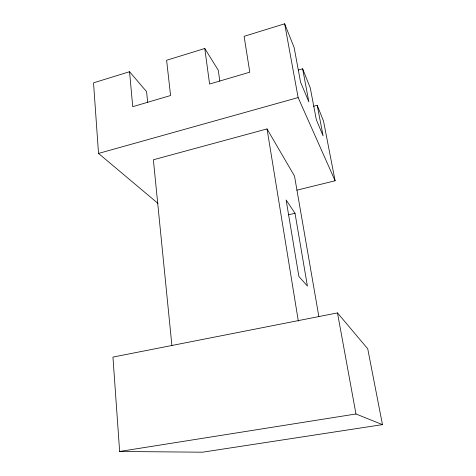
<?xml version="1.0" encoding="UTF-8"?>
<svg xmlns="http://www.w3.org/2000/svg" width="476" height="476" viewBox="0 0 476 476"><rect width="100%" height="100%" fill="white"/><g stroke="black" fill="none" stroke-linecap="round" stroke-linejoin="round"><path stroke-width="0.71" d="M147.673 102.572L146.584 91.654L129.543 71.721L93.534 82.842L98.52 153.433L157.955 203.377M219.805 81.081L218.27 70.222L204.781 48.475L166.606 60.268L170.581 95.527L132.733 106.683L129.543 71.721M298.41 70.02L302.635 68.794L308.87 101.947L300.564 82.14L294.138 47.541L284.654 23.8L244.111 36.325L249.793 72.191L209.583 84.038L204.781 48.475M98.52 153.433L298.131 97.562L335.11 180.779L296.893 190.162M313.654 106.255L317.206 105.279L323.507 121.047L335.11 180.779M318.855 316.552L294.513 176.078L267.036 128.925L153.367 159.769L171.895 345.522M288.504 214.795L295.013 213.254L307.413 286.082L298.88 276.455L286.124 199.991L295.013 213.254M337.49 312.899L112.949 357.083L119.637 451.468L202.538 452.2L382.466 424.628L367.74 348.813L337.49 312.899L355.965 413.983L382.466 424.628M119.637 451.468L355.965 413.983M302.635 68.794L310.281 87.941L316.338 119.756L323.091 135.85L317.206 105.279M284.654 23.8L298.131 97.562M267.036 128.925L298.333 321.092"/></g></svg>
